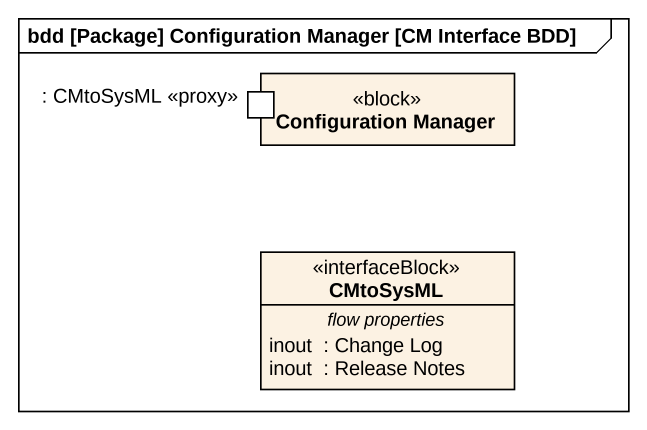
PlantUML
@startuml
mainframe bdd [Package] Configuration Manager [CM Interface BDD]
allowmixing
hide circle
hide empty members
rectangle "Configuration Manager" as Configuration_Manager <<block>> {
  port ": CMtoSysML <<proxy>>" as CMtoSysML_proxy
}
class CMtoSysML <<interfaceBlock>> {
  -- flow properties --
  inout  : Change Log
  inout  : Release Notes
}
@enduml
